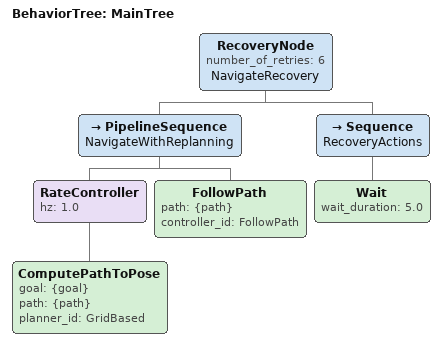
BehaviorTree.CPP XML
<root main_tree_to_execute="MainTree" BTCPP_format="4">
  <BehaviorTree ID="MainTree">
    <RecoveryNode number_of_retries="6" name="NavigateRecovery">

      <PipelineSequence name="NavigateWithReplanning">

        <RateController hz="1.0">
          <ComputePathToPose goal="{goal}" path="{path}" planner_id="GridBased"/>
        </RateController>

        <FollowPath path="{path}" controller_id="FollowPath"/>

      </PipelineSequence>

      <Sequence name="RecoveryActions">
        <Wait wait_duration="5.0"/>
      </Sequence>

    </RecoveryNode>
  </BehaviorTree>
</root>
